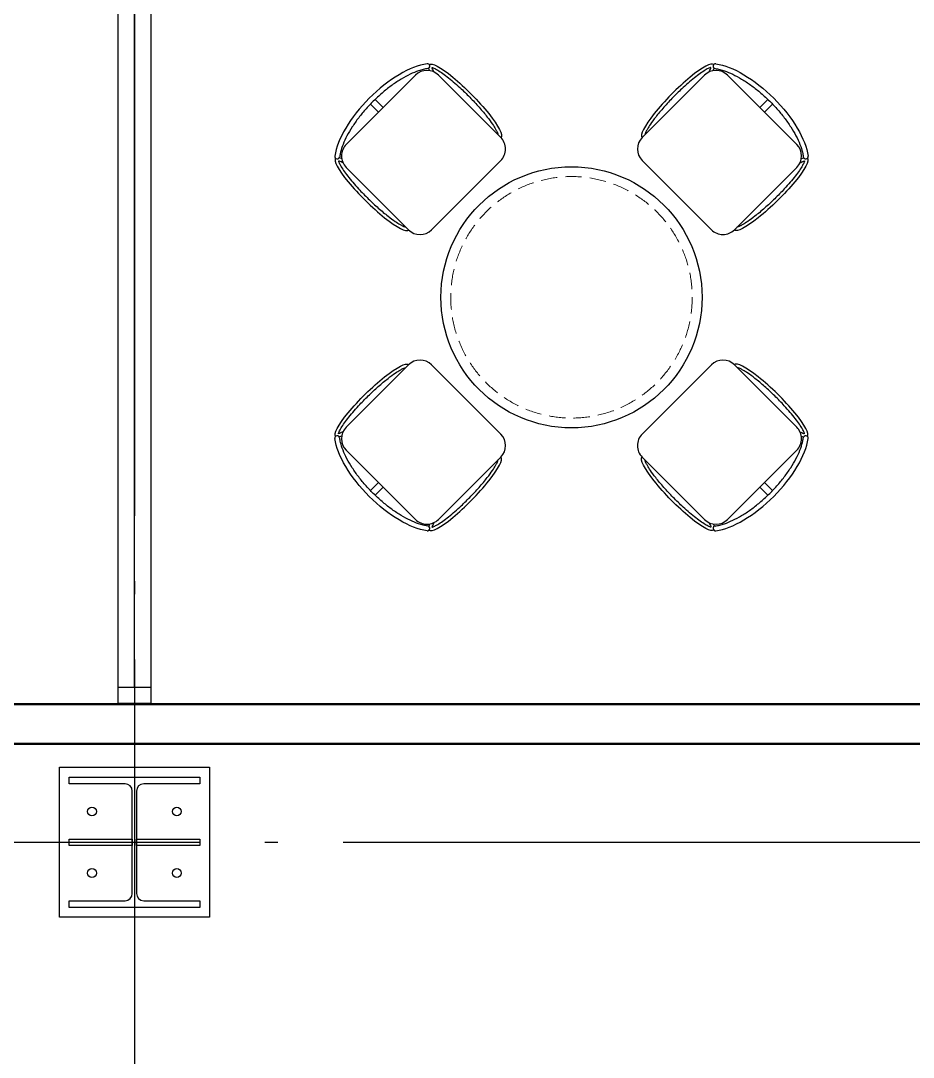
# Model space of a CAD drawing. Header units: millimetres. Extents: x -168200 to 672800, y -7409 to 118800.
# Drawn here: x 102152 to 104887, y 55241 to 58418 of the extents above; entities that cross this region are included whole.
import ezdxf

# ---------------------------------------------------------------- set-up
doc = ezdxf.new("R2010")
doc.units = ezdxf.units.MM
doc.header["$LTSCALE"] = 200
doc.linetypes.add('CEN-GAUN', pattern=[32.2, 30, -1, 0.2, -1])
doc.linetypes.add('HIDDEN', pattern=[0.375, 0.25, -0.125])
for name, color, linetype in [('1 BA', 9, 'Continuous'), ('1 CEN', 15, 'CEN-GAUN'), ('1 FUR', 8, 'HIDDEN')]:
    doc.layers.add(name, color=color, linetype=linetype)

msp = doc.modelspace()

# ---------------------------------------------------------------- linework, layer by layer
at = {"layer": '1 BA'}
for p, q in [((102450, 56325), (102450, 61525)), ((102550, 61525), (102550, 56325)), ((102500, 56375), (102500, 61475)), ((102450, 56325), (102450, 56375)), ((102450, 56375), (102550, 56375)), ((102550, 56375), (102550, 56325)), ((85325, 56325), (108000, 56325)), ((107996, 56321), (85329, 56321)), ((102550, 56325), (102450, 56325)), ((102550, 56325), (102450, 56325)), ((108000, 56200), (85325, 56200)), ((85329, 56204), (107996, 56204)), ((102270, 56130), (102730, 56130)), ((102270, 55670), (102270, 56130)), ((102730, 56130), (102730, 55670)), ((102300, 56079), (102300, 56100)), ((102300, 56100), (102700, 56100)), ((102700, 56100), (102700, 56079)), ((102471.5, 56079), (102300, 56079)), ((102700, 56079), (102528.5, 56079)), ((102493.5, 55743), (102493.5, 56057)), ((102506.5, 56057), (102506.5, 55743)), ((102300, 55909.5), (102493.5, 55909.5)), ((102300, 55890.5), (102300, 55909.5)), ((102493.5, 55909.5), (102493.5, 55890.5)), ((102506.5, 55909.5), (102700, 55909.5)), ((102506.5, 55890.5), (102506.5, 55909.5)), ((102700, 55909.5), (102700, 55890.5)), ((102493.5, 55890.5), (102300, 55890.5)), ((102700, 55890.5), (102506.5, 55890.5)), ((102300, 55700), (102300, 55721)), ((102300, 55721), (102471.5, 55721)), ((102528.5, 55721), (102700, 55721)), ((102700, 55721), (102700, 55700)), ((102700, 55700), (102300, 55700)), ((102730, 55670), (102270, 55670))]:
    msp.add_line(p, q, dxfattribs=at)
for centre in [(102370, 55994.3), (102630, 55994.3), (102370, 55805.8), (102630, 55805.8)]:
    msp.add_circle(centre, 13.5, dxfattribs=at)
for centre, start, end in [((102471.5, 56057), 0, 90), ((102528.5, 56057), 90, 180), ((102471.5, 55743), 270, 0), ((102528.5, 55743), 180, 270)]:
    msp.add_arc(centre, 22, start, end, dxfattribs=at)
at = {"layer": '1 CEN'}
for p, q in [((102500, 95100), (102500, 32900)), ((102500, 95100), (102500, 32900)), ((32300, 55900), (117500, 55900)), ((32300, 55900), (117500, 55900))]:
    msp.add_line(p, q, dxfattribs=at)
at = {"layer": '1 FUR', "linetype": 'ByBlock'}
for p, q in [((103361.1, 58250.7), (103149, 58038.6)), ((103361.1, 58250.7), (103149, 58038.6)), ((103431.8, 58250.7), (103622.8, 58059.8)), ((103431.8, 58250.7), (103622.8, 58059.8)), ((104246.9, 58250.7), (104056, 58059.8)), ((104246.9, 58250.7), (104056, 58059.8)), ((104317.6, 58250.7), (104529.8, 58038.6)), ((104317.6, 58250.7), (104529.8, 58038.6)), ((103223.2, 58162.4), (103248, 58137.6)), ((103223.2, 58162.4), (103248, 58137.6)), ((103237.4, 58176.5), (103262.1, 58151.7)), ((103237.4, 58176.5), (103262.1, 58151.7)), ((104441.4, 58176.5), (104416.6, 58151.7)), ((104441.4, 58176.5), (104416.6, 58151.7)), ((104455.5, 58162.4), (104430.8, 58137.6)), ((104455.5, 58162.4), (104430.8, 58137.6)), ((103410.6, 57777), (103622.8, 57989.1)), ((103410.6, 57777), (103622.8, 57989.1)), ((104268.1, 57777), (104056, 57989.1)), ((104268.1, 57777), (104056, 57989.1)), ((103149, 57967.9), (103339.9, 57777)), ((103149, 57967.9), (103339.9, 57777)), ((104529.8, 57967.9), (104338.9, 57777)), ((104529.8, 57967.9), (104338.9, 57777)), ((103149, 57172.1), (103339.9, 57363)), ((103149, 57172.1), (103339.9, 57363)), ((103410.6, 57363), (103622.8, 57150.9)), ((103410.6, 57363), (103622.8, 57150.9)), ((104268.1, 57363), (104056, 57150.9)), ((104268.1, 57363), (104056, 57150.9)), ((104529.8, 57172.1), (104338.9, 57363)), ((104529.8, 57172.1), (104338.9, 57363)), ((103361.1, 56889.3), (103149, 57101.4)), ((103361.1, 56889.3), (103149, 57101.4)), ((104317.6, 56889.3), (104529.8, 57101.4)), ((104317.6, 56889.3), (104529.8, 57101.4)), ((103431.8, 56889.3), (103622.8, 57080.2)), ((103431.8, 56889.3), (103622.8, 57080.2)), ((104246.9, 56889.3), (104056, 57080.2)), ((104246.9, 56889.3), (104056, 57080.2)), ((103223.2, 56977.6), (103248, 57002.4)), ((103223.2, 56977.6), (103248, 57002.4)), ((103237.4, 56963.5), (103262.1, 56988.3)), ((103237.4, 56963.5), (103262.1, 56988.3)), ((104441.4, 56963.5), (104416.6, 56988.3)), ((104441.4, 56963.5), (104416.6, 56988.3)), ((104455.5, 56977.6), (104430.8, 57002.4)), ((104455.5, 56977.6), (104430.8, 57002.4))]:
    msp.add_line(p, q, dxfattribs=at)
msp.add_circle((103839.4, 57570), 400, dxfattribs=at)
msp.add_circle((103839.4, 57570), 400, dxfattribs=at)
at = {"layer": '1 FUR', "lineweight": 0}
msp.add_circle((103839.4, 57570), 370, dxfattribs=at)
msp.add_circle((103839.4, 57570), 370, dxfattribs=at)
at = {"layer": '1 FUR', "linetype": 'ByBlock'}
for centre, radius, start, end in [((103396.5, 58215.4), 50, 44.9985, 134.9985), ((103396.5, 58215.4), 50, 44.9985, 134.9985), ((103397.7, 58278.2), 7.5, 277.6425, 97.6425), ((103397.7, 58278.2), 7.5, 277.6425, 97.6425), ((104282.3, 58215.4), 50, 45.0015, 135.0015), ((104282.3, 58215.4), 50, 45.0015, 135.0015), ((104281, 58278.2), 7.5, 82.3575, 262.3575), ((104281, 58278.2), 7.5, 82.3575, 262.3575), ((103184.4, 58003.3), 50, 134.9985, 224.9985), ((103184.4, 58003.3), 50, 134.9985, 224.9985), ((103587.4, 58024.5), 50, 314.9985, 44.9985), ((103587.4, 58024.5), 50, 314.9985, 44.9985), ((104091.4, 58024.5), 50, 135.0015, 225.0015), ((104091.4, 58024.5), 50, 135.0015, 225.0015), ((104494.4, 58003.3), 50, 315.0015, 45.0015), ((104494.4, 58003.3), 50, 315.0015, 45.0015), ((103121.5, 58002), 7.5, 172.3545, 352.3545), ((103121.5, 58002), 7.5, 172.3545, 352.3545), ((104557.2, 58002), 7.5, 187.6455, 7.6455), ((104557.2, 58002), 7.5, 187.6455, 7.6455), ((103375.3, 57812.3), 50, 224.9985, 314.9985), ((103375.3, 57812.3), 50, 224.9985, 314.9985), ((104303.5, 57812.3), 50, 225.0015, 315.0015), ((104303.5, 57812.3), 50, 225.0015, 315.0015), ((103375.3, 57327.7), 50, 45.0015, 135.0015), ((103375.3, 57327.7), 50, 45.0015, 135.0015), ((104303.5, 57327.7), 50, 44.9985, 134.9985), ((104303.5, 57327.7), 50, 44.9985, 134.9985), ((103121.5, 57138), 7.5, 7.6455, 187.6455), ((103121.5, 57138), 7.5, 7.6455, 187.6455), ((103184.4, 57136.7), 50, 135.0015, 225.0015), ((103184.4, 57136.7), 50, 135.0015, 225.0015), ((103587.4, 57115.5), 50, 315.0015, 45.0015), ((103587.4, 57115.5), 50, 315.0015, 45.0015), ((104091.4, 57115.5), 50, 134.9985, 224.9985), ((104091.4, 57115.5), 50, 134.9985, 224.9985), ((104494.4, 57136.7), 50, 314.9985, 44.9985), ((104494.4, 57136.7), 50, 314.9985, 44.9985), ((104557.2, 57138), 7.5, 352.3545, 172.3545), ((104557.2, 57138), 7.5, 352.3545, 172.3545), ((103396.5, 56924.6), 50, 225.0015, 315.0015), ((103396.5, 56924.6), 50, 225.0015, 315.0015), ((103397.7, 56861.8), 7.5, 262.3575, 82.3575), ((103397.7, 56861.8), 7.5, 262.3575, 82.3575), ((104282.3, 56924.6), 50, 224.9985, 314.9985), ((104282.3, 56924.6), 50, 224.9985, 314.9985), ((104281, 56861.8), 7.5, 97.6425, 277.6425), ((104281, 56861.8), 7.5, 97.6425, 277.6425)]:
    msp.add_arc(centre, radius, start, end, dxfattribs=at)
at = {"layer": '1 FUR', "linetype": 'ByBlock', "extrusion": (0, 0, -1)}
for centre, major_axis, ratio, start_param, end_param in [((103513.1, 58171.4), (-110, 111.9), 0.182269, 0, 3.141593), ((103513.1, 58171.4), (-110, 111.9), 0.182269, 0, 3.141593), ((103513.1, 58171.4), (-110, 111.9), 0.182269, 5.851094, 5.976716), ((103513.1, 58171.4), (-110, 111.9), 0.182269, 5.851094, 5.976716), ((104388.3, 58109.3), (162.6, -162.6), 0.434783, 3.659342, 5.765436), ((104388.3, 58109.3), (162.6, -162.6), 0.434783, 3.659342, 5.765436), ((104450.5, 57886.6), (111.9, 110), 0.182269, 0, 3.141593), ((104450.5, 57886.6), (111.9, 110), 0.182269, 0, 3.141593), ((104450.5, 57886.6), (111.9, 110), 0.182269, 5.851094, 5.976716), ((104450.5, 57886.6), (111.9, 110), 0.182269, 5.851094, 5.976716), ((103228.3, 57253.4), (-111.9, -110), 0.182269, 0, 3.141593), ((103228.3, 57253.4), (-111.9, -110), 0.182269, 0, 3.141593), ((103228.3, 57253.4), (-111.9, -110), 0.182269, 5.851094, 5.976716), ((103228.3, 57253.4), (-111.9, -110), 0.182269, 5.851094, 5.976716), ((103290.4, 57030.7), (-162.6, 162.6), 0.434783, 3.659342, 5.765436), ((103290.4, 57030.7), (-162.6, 162.6), 0.434783, 3.659342, 5.765436), ((104165.6, 56968.6), (110, -111.9), 0.182269, 0, 3.141593), ((104165.6, 56968.6), (110, -111.9), 0.182269, 0, 3.141593), ((104165.6, 56968.6), (110, -111.9), 0.182269, 5.851094, 5.976716), ((104165.6, 56968.6), (110, -111.9), 0.182269, 5.851094, 5.976716)]:
    msp.add_ellipse(centre, major_axis=major_axis, ratio=ratio, start_param=start_param, end_param=end_param, dxfattribs=at)
at = {"layer": '1 FUR', "linetype": 'ByBlock'}
for centre, major_axis, ratio, start_param, end_param in [((104165.6, 58171.4), (110, 111.9), 0.182269, 0, 3.141593), ((104165.6, 58171.4), (110, 111.9), 0.182269, 0, 3.141593), ((103290.4, 58109.3), (-162.6, -162.6), 0.434783, 3.659342, 5.765436), ((103290.4, 58109.3), (-162.6, -162.6), 0.434783, 3.659342, 5.765436), ((104165.6, 58171.4), (110, 111.9), 0.182269, 5.851094, 5.976716), ((104165.6, 58171.4), (110, 111.9), 0.182269, 5.851094, 5.976716), ((103228.3, 57886.6), (-111.9, 110), 0.182269, 0, 3.141593), ((103228.3, 57886.6), (-111.9, 110), 0.182269, 0, 3.141593), ((103228.3, 57886.6), (-111.9, 110), 0.182269, 5.851094, 5.976716), ((103228.3, 57886.6), (-111.9, 110), 0.182269, 5.851094, 5.976716), ((104450.5, 57253.4), (111.9, -110), 0.182269, 0, 3.141593), ((104450.5, 57253.4), (111.9, -110), 0.182269, 0, 3.141593), ((104450.5, 57253.4), (111.9, -110), 0.182269, 5.851094, 5.976716), ((104450.5, 57253.4), (111.9, -110), 0.182269, 5.851094, 5.976716), ((104388.3, 57030.7), (162.6, 162.6), 0.434783, 3.659342, 5.765436), ((104388.3, 57030.7), (162.6, 162.6), 0.434783, 3.659342, 5.765436), ((103513.1, 56968.6), (-110, -111.9), 0.182269, 0, 3.141593), ((103513.1, 56968.6), (-110, -111.9), 0.182269, 0, 3.141593), ((103513.1, 56968.6), (-110, -111.9), 0.182269, 5.851094, 5.976716), ((103513.1, 56968.6), (-110, -111.9), 0.182269, 5.851094, 5.976716)]:
    msp.add_ellipse(centre, major_axis=major_axis, ratio=ratio, start_param=start_param, end_param=end_param, dxfattribs=at)
for points, knots in [([(103398.7, 58270.8), (103394.5, 58270.2), (103390, 58269.3), (103380.5, 58267), (103375.6, 58265.6), (103362.4, 58261.1), (103353.8, 58257.6), (103336.2, 58249.2), (103327.1, 58244.3), (103308.6, 58233.3), (103299.3, 58227.1), (103280.6, 58213.7), (103271.3, 58206.4), (103253, 58191), (103244, 58182.8), (103226.6, 58165.8), (103218.1, 58157), (103202.1, 58139), (103194.4, 58129.8), (103180.2, 58111.2), (103173.6, 58101.8), (103161.6, 58083.2), (103156.2, 58074), (103146.7, 58056), (103142.7, 58047.2), (103136, 58030.3), (103133.4, 58022.2), (103130.4, 58009.9), (103129.6, 58005.3), (103129, 58001)], [3.659342, 3.659342, 3.659342, 3.659342, 3.76167, 3.76167, 3.863999, 3.863999, 4.027435, 4.027435, 4.190872, 4.190872, 4.354309, 4.354309, 4.517745, 4.517745, 4.681182, 4.681182, 4.844618, 4.844618, 5.008055, 5.008055, 5.171492, 5.171492, 5.334928, 5.334928, 5.498365, 5.498365, 5.661802, 5.661802, 5.765436, 5.765436, 5.765436, 5.765436]), ([(103398.7, 58270.8), (103394.5, 58270.2), (103390, 58269.3), (103380.5, 58267), (103375.6, 58265.6), (103362.4, 58261.1), (103353.8, 58257.6), (103336.2, 58249.2), (103327.1, 58244.3), (103308.6, 58233.3), (103299.3, 58227.1), (103280.6, 58213.7), (103271.3, 58206.4), (103253, 58191), (103244, 58182.8), (103226.6, 58165.8), (103218.1, 58157), (103202.1, 58139), (103194.4, 58129.8), (103180.2, 58111.2), (103173.6, 58101.8), (103161.6, 58083.2), (103156.2, 58074), (103146.7, 58056), (103142.7, 58047.2), (103136, 58030.3), (103133.4, 58022.2), (103130.4, 58009.9), (103129.6, 58005.3), (103129, 58001)], [3.659342, 3.659342, 3.659342, 3.659342, 3.76167, 3.76167, 3.863999, 3.863999, 4.027435, 4.027435, 4.190872, 4.190872, 4.354309, 4.354309, 4.517745, 4.517745, 4.681182, 4.681182, 4.844618, 4.844618, 5.008055, 5.008055, 5.171492, 5.171492, 5.334928, 5.334928, 5.498365, 5.498365, 5.661802, 5.661802, 5.765436, 5.765436, 5.765436, 5.765436]), ([(103417.8, 58260.6), (103416.8, 58262.5), (103415.9, 58264.4), (103414.1, 58268.2), (103413.3, 58270.1), (103412.3, 58272.8), (103412.1, 58273.7), (103411.8, 58274.6)], [5.7265501, 5.7265501, 5.7265501, 5.7265501, 5.8081109, 5.8081109, 5.9106349, 5.9106349, 5.9748515, 5.9748515, 5.9748515, 5.9748515]), ([(103411.8, 58274.6), (103412.9, 58274.3), (103414.2, 58273.8), (103417.1, 58272.7), (103418.7, 58271.9), (103422.2, 58270.2), (103424.1, 58269.2), (103430.5, 58265.6), (103435.5, 58262.5), (103446.2, 58255.1), (103452, 58250.9), (103464.2, 58241.4), (103470.6, 58236.1), (103483.8, 58224.9), (103490.6, 58218.9), (103507.5, 58203.3), (103517.7, 58193.3), (103537.6, 58173), (103547.3, 58162.6), (103565.4, 58142.1), (103573.8, 58132), (103587.3, 58114.7), (103592.7, 58107.2), (103600.9, 58095.1), (103604, 58090.2), (103608.4, 58082.5), (103609.9, 58079.5), (103612.2, 58074.7), (103612.9, 58072.8), (103613.9, 58070.1), (103614.2, 58069.1), (103614.4, 58068.3)], [0.308334, 0.308334, 0.308334, 0.308334, 0.393328, 0.393328, 0.478323, 0.478323, 0.563318, 0.563318, 0.749316, 0.749316, 0.935315, 0.935315, 1.121313, 1.121313, 1.307312, 1.307312, 1.582737, 1.582737, 1.858163, 1.858163, 2.133588, 2.133588, 2.361079, 2.361079, 2.537351, 2.537351, 2.666518, 2.666518, 2.769042, 2.769042, 2.833259, 2.833259, 2.833259, 2.833259]), ([(103417.8, 58260.6), (103416.8, 58262.5), (103415.9, 58264.4), (103414.1, 58268.2), (103413.3, 58270.1), (103412.3, 58272.8), (103412.1, 58273.7), (103411.8, 58274.6)], [5.7265501, 5.7265501, 5.7265501, 5.7265501, 5.8081109, 5.8081109, 5.9106349, 5.9106349, 5.9748515, 5.9748515, 5.9748515, 5.9748515]), ([(103411.8, 58274.6), (103412.9, 58274.3), (103414.2, 58273.8), (103417.1, 58272.7), (103418.7, 58271.9), (103422.2, 58270.2), (103424.1, 58269.2), (103430.5, 58265.6), (103435.5, 58262.5), (103446.2, 58255.1), (103452, 58250.9), (103464.2, 58241.4), (103470.6, 58236.1), (103483.8, 58224.9), (103490.6, 58218.9), (103507.5, 58203.3), (103517.7, 58193.3), (103537.6, 58173), (103547.3, 58162.6), (103565.4, 58142.1), (103573.8, 58132), (103587.3, 58114.7), (103592.7, 58107.2), (103600.9, 58095.1), (103604, 58090.2), (103608.4, 58082.5), (103609.9, 58079.5), (103612.2, 58074.7), (103612.9, 58072.8), (103613.9, 58070.1), (103614.2, 58069.1), (103614.4, 58068.3)], [0.308334, 0.308334, 0.308334, 0.308334, 0.393328, 0.393328, 0.478323, 0.478323, 0.563318, 0.563318, 0.749316, 0.749316, 0.935315, 0.935315, 1.121313, 1.121313, 1.307312, 1.307312, 1.582737, 1.582737, 1.858163, 1.858163, 2.133588, 2.133588, 2.361079, 2.361079, 2.537351, 2.537351, 2.666518, 2.666518, 2.769042, 2.769042, 2.833259, 2.833259, 2.833259, 2.833259]), ([(104266.9, 58274.6), (104265.8, 58274.3), (104264.5, 58273.8), (104261.6, 58272.7), (104260, 58271.9), (104256.5, 58270.2), (104254.6, 58269.2), (104248.2, 58265.6), (104243.3, 58262.5), (104232.5, 58255.1), (104226.7, 58250.9), (104214.5, 58241.4), (104208.1, 58236.1), (104195, 58224.9), (104188.2, 58218.9), (104171.3, 58203.3), (104161, 58193.3), (104141.1, 58173), (104131.4, 58162.6), (104113.4, 58142.1), (104105, 58132), (104091.5, 58114.7), (104086.1, 58107.2), (104077.9, 58095.1), (104074.8, 58090.2), (104070.4, 58082.5), (104068.8, 58079.5), (104066.6, 58074.7), (104065.8, 58072.8), (104064.9, 58070.1), (104064.6, 58069.1), (104064.4, 58068.3)], [0.308334, 0.308334, 0.308334, 0.308334, 0.393328, 0.393328, 0.478323, 0.478323, 0.563318, 0.563318, 0.749316, 0.749316, 0.935315, 0.935315, 1.121313, 1.121313, 1.307312, 1.307312, 1.582737, 1.582737, 1.858163, 1.858163, 2.133588, 2.133588, 2.361079, 2.361079, 2.537351, 2.537351, 2.666518, 2.666518, 2.769042, 2.769042, 2.833259, 2.833259, 2.833259, 2.833259]), ([(104266.9, 58274.6), (104265.8, 58274.3), (104264.5, 58273.8), (104261.6, 58272.7), (104260, 58271.9), (104256.5, 58270.2), (104254.6, 58269.2), (104248.2, 58265.6), (104243.3, 58262.5), (104232.5, 58255.1), (104226.7, 58250.9), (104214.5, 58241.4), (104208.1, 58236.1), (104195, 58224.9), (104188.2, 58218.9), (104171.3, 58203.3), (104161, 58193.3), (104141.1, 58173), (104131.4, 58162.6), (104113.4, 58142.1), (104105, 58132), (104091.5, 58114.7), (104086.1, 58107.2), (104077.9, 58095.1), (104074.8, 58090.2), (104070.4, 58082.5), (104068.8, 58079.5), (104066.6, 58074.7), (104065.8, 58072.8), (104064.9, 58070.1), (104064.6, 58069.1), (104064.4, 58068.3)], [0.308334, 0.308334, 0.308334, 0.308334, 0.393328, 0.393328, 0.478323, 0.478323, 0.563318, 0.563318, 0.749316, 0.749316, 0.935315, 0.935315, 1.121313, 1.121313, 1.307312, 1.307312, 1.582737, 1.582737, 1.858163, 1.858163, 2.133588, 2.133588, 2.361079, 2.361079, 2.537351, 2.537351, 2.666518, 2.666518, 2.769042, 2.769042, 2.833259, 2.833259, 2.833259, 2.833259]), ([(104261, 58260.6), (104262, 58262.5), (104262.9, 58264.4), (104264.7, 58268.2), (104265.5, 58270.1), (104266.4, 58272.8), (104266.7, 58273.7), (104266.9, 58274.6)], [5.7265501, 5.7265501, 5.7265501, 5.7265501, 5.8081109, 5.8081109, 5.9106349, 5.9106349, 5.9748515, 5.9748515, 5.9748515, 5.9748515]), ([(104261, 58260.6), (104262, 58262.5), (104262.9, 58264.4), (104264.7, 58268.2), (104265.5, 58270.1), (104266.4, 58272.8), (104266.7, 58273.7), (104266.9, 58274.6)], [5.7265501, 5.7265501, 5.7265501, 5.7265501, 5.8081109, 5.8081109, 5.9106349, 5.9106349, 5.9748515, 5.9748515, 5.9748515, 5.9748515]), ([(104280, 58270.8), (104284.3, 58270.2), (104288.8, 58269.3), (104298.2, 58267), (104303.2, 58265.6), (104316.4, 58261.1), (104324.9, 58257.6), (104342.6, 58249.2), (104351.7, 58244.3), (104370.1, 58233.3), (104379.5, 58227.1), (104398.1, 58213.7), (104407.4, 58206.4), (104425.8, 58191), (104434.8, 58182.8), (104452.2, 58165.8), (104460.6, 58157), (104476.7, 58139), (104484.3, 58129.8), (104498.6, 58111.2), (104505.2, 58101.8), (104517.2, 58083.2), (104522.6, 58074), (104532.1, 58056), (104536.1, 58047.2), (104542.7, 58030.3), (104545.3, 58022.2), (104548.3, 58009.9), (104549.2, 58005.3), (104549.8, 58001)], [3.659342, 3.659342, 3.659342, 3.659342, 3.76167, 3.76167, 3.863999, 3.863999, 4.027435, 4.027435, 4.190872, 4.190872, 4.354309, 4.354309, 4.517745, 4.517745, 4.681182, 4.681182, 4.844618, 4.844618, 5.008055, 5.008055, 5.171492, 5.171492, 5.334928, 5.334928, 5.498365, 5.498365, 5.661802, 5.661802, 5.765436, 5.765436, 5.765436, 5.765436]), ([(104280, 58270.8), (104284.3, 58270.2), (104288.8, 58269.3), (104298.2, 58267), (104303.2, 58265.6), (104316.4, 58261.1), (104324.9, 58257.6), (104342.6, 58249.2), (104351.7, 58244.3), (104370.1, 58233.3), (104379.5, 58227.1), (104398.1, 58213.7), (104407.4, 58206.4), (104425.8, 58191), (104434.8, 58182.8), (104452.2, 58165.8), (104460.6, 58157), (104476.7, 58139), (104484.3, 58129.8), (104498.6, 58111.2), (104505.2, 58101.8), (104517.2, 58083.2), (104522.6, 58074), (104532.1, 58056), (104536.1, 58047.2), (104542.7, 58030.3), (104545.3, 58022.2), (104548.3, 58009.9), (104549.2, 58005.3), (104549.8, 58001)], [3.659342, 3.659342, 3.659342, 3.659342, 3.76167, 3.76167, 3.863999, 3.863999, 4.027435, 4.027435, 4.190872, 4.190872, 4.354309, 4.354309, 4.517745, 4.517745, 4.681182, 4.681182, 4.844618, 4.844618, 5.008055, 5.008055, 5.171492, 5.171492, 5.334928, 5.334928, 5.498365, 5.498365, 5.661802, 5.661802, 5.765436, 5.765436, 5.765436, 5.765436]), ([(103139.1, 57981.9), (103137.2, 57983), (103135.4, 57983.9), (103131.6, 57985.7), (103129.7, 57986.5), (103127, 57987.4), (103126, 57987.7), (103125.2, 57987.9)], [5.7265501, 5.7265501, 5.7265501, 5.7265501, 5.8081109, 5.8081109, 5.9106349, 5.9106349, 5.9748515, 5.9748515, 5.9748515, 5.9748515]), ([(103125.2, 57987.9), (103125.5, 57986.8), (103125.9, 57985.5), (103127.1, 57982.6), (103127.8, 57981), (103129.5, 57977.5), (103130.5, 57975.6), (103134.1, 57969.2), (103137.3, 57964.3), (103144.6, 57953.5), (103148.9, 57947.7), (103158.4, 57935.5), (103163.6, 57929.1), (103174.8, 57915.9), (103180.8, 57909.2), (103196.5, 57892.2), (103206.4, 57882), (103226.8, 57862.1), (103237.2, 57852.4), (103257.7, 57834.4), (103267.7, 57826), (103285.1, 57812.5), (103292.5, 57807), (103304.6, 57798.8), (103309.5, 57795.8), (103317.2, 57791.4), (103320.2, 57789.8), (103325, 57787.6), (103326.9, 57786.8), (103329.6, 57785.8), (103330.6, 57785.6), (103331.4, 57785.3)], [0.308334, 0.308334, 0.308334, 0.308334, 0.393328, 0.393328, 0.478323, 0.478323, 0.563318, 0.563318, 0.749316, 0.749316, 0.935315, 0.935315, 1.121313, 1.121313, 1.307312, 1.307312, 1.582737, 1.582737, 1.858163, 1.858163, 2.133588, 2.133588, 2.361079, 2.361079, 2.537351, 2.537351, 2.666518, 2.666518, 2.769042, 2.769042, 2.833259, 2.833259, 2.833259, 2.833259]), ([(103139.1, 57981.9), (103137.2, 57983), (103135.4, 57983.9), (103131.6, 57985.7), (103129.7, 57986.5), (103127, 57987.4), (103126, 57987.7), (103125.2, 57987.9)], [5.7265501, 5.7265501, 5.7265501, 5.7265501, 5.8081109, 5.8081109, 5.9106349, 5.9106349, 5.9748515, 5.9748515, 5.9748515, 5.9748515]), ([(103125.2, 57987.9), (103125.5, 57986.8), (103125.9, 57985.5), (103127.1, 57982.6), (103127.8, 57981), (103129.5, 57977.5), (103130.5, 57975.6), (103134.1, 57969.2), (103137.3, 57964.3), (103144.6, 57953.5), (103148.9, 57947.7), (103158.4, 57935.5), (103163.6, 57929.1), (103174.8, 57915.9), (103180.8, 57909.2), (103196.5, 57892.2), (103206.4, 57882), (103226.8, 57862.1), (103237.2, 57852.4), (103257.7, 57834.4), (103267.7, 57826), (103285.1, 57812.5), (103292.5, 57807), (103304.6, 57798.8), (103309.5, 57795.8), (103317.2, 57791.4), (103320.2, 57789.8), (103325, 57787.6), (103326.9, 57786.8), (103329.6, 57785.8), (103330.6, 57785.6), (103331.4, 57785.3)], [0.308334, 0.308334, 0.308334, 0.308334, 0.393328, 0.393328, 0.478323, 0.478323, 0.563318, 0.563318, 0.749316, 0.749316, 0.935315, 0.935315, 1.121313, 1.121313, 1.307312, 1.307312, 1.582737, 1.582737, 1.858163, 1.858163, 2.133588, 2.133588, 2.361079, 2.361079, 2.537351, 2.537351, 2.666518, 2.666518, 2.769042, 2.769042, 2.833259, 2.833259, 2.833259, 2.833259]), ([(104553.6, 57987.9), (104553.3, 57986.8), (104552.8, 57985.5), (104551.7, 57982.6), (104551, 57981), (104549.2, 57977.5), (104548.2, 57975.6), (104544.6, 57969.2), (104541.5, 57964.3), (104534.1, 57953.5), (104529.9, 57947.7), (104520.4, 57935.5), (104515.2, 57929.1), (104503.9, 57915.9), (104497.9, 57909.2), (104482.3, 57892.2), (104472.4, 57882), (104452, 57862.1), (104441.6, 57852.4), (104421.1, 57834.4), (104411, 57826), (104393.7, 57812.5), (104386.3, 57807), (104374.1, 57798.8), (104369.2, 57795.8), (104361.5, 57791.4), (104358.5, 57789.8), (104353.8, 57787.6), (104351.8, 57786.8), (104349.1, 57785.8), (104348.2, 57785.6), (104347.4, 57785.3)], [0.308334, 0.308334, 0.308334, 0.308334, 0.393328, 0.393328, 0.478323, 0.478323, 0.563318, 0.563318, 0.749316, 0.749316, 0.935315, 0.935315, 1.121313, 1.121313, 1.307312, 1.307312, 1.582737, 1.582737, 1.858163, 1.858163, 2.133588, 2.133588, 2.361079, 2.361079, 2.537351, 2.537351, 2.666518, 2.666518, 2.769042, 2.769042, 2.833259, 2.833259, 2.833259, 2.833259]), ([(104553.6, 57987.9), (104553.3, 57986.8), (104552.8, 57985.5), (104551.7, 57982.6), (104551, 57981), (104549.2, 57977.5), (104548.2, 57975.6), (104544.6, 57969.2), (104541.5, 57964.3), (104534.1, 57953.5), (104529.9, 57947.7), (104520.4, 57935.5), (104515.2, 57929.1), (104503.9, 57915.9), (104497.9, 57909.2), (104482.3, 57892.2), (104472.4, 57882), (104452, 57862.1), (104441.6, 57852.4), (104421.1, 57834.4), (104411, 57826), (104393.7, 57812.5), (104386.3, 57807), (104374.1, 57798.8), (104369.2, 57795.8), (104361.5, 57791.4), (104358.5, 57789.8), (104353.8, 57787.6), (104351.8, 57786.8), (104349.1, 57785.8), (104348.2, 57785.6), (104347.4, 57785.3)], [0.308334, 0.308334, 0.308334, 0.308334, 0.393328, 0.393328, 0.478323, 0.478323, 0.563318, 0.563318, 0.749316, 0.749316, 0.935315, 0.935315, 1.121313, 1.121313, 1.307312, 1.307312, 1.582737, 1.582737, 1.858163, 1.858163, 2.133588, 2.133588, 2.361079, 2.361079, 2.537351, 2.537351, 2.666518, 2.666518, 2.769042, 2.769042, 2.833259, 2.833259, 2.833259, 2.833259]), ([(104539.6, 57981.9), (104541.6, 57983), (104543.4, 57983.9), (104547.2, 57985.7), (104549.1, 57986.5), (104551.8, 57987.4), (104552.8, 57987.7), (104553.6, 57987.9)], [5.7265501, 5.7265501, 5.7265501, 5.7265501, 5.8081109, 5.8081109, 5.9106349, 5.9106349, 5.9748515, 5.9748515, 5.9748515, 5.9748515]), ([(104539.6, 57981.9), (104541.6, 57983), (104543.4, 57983.9), (104547.2, 57985.7), (104549.1, 57986.5), (104551.8, 57987.4), (104552.8, 57987.7), (104553.6, 57987.9)], [5.7265501, 5.7265501, 5.7265501, 5.7265501, 5.8081109, 5.8081109, 5.9106349, 5.9106349, 5.9748515, 5.9748515, 5.9748515, 5.9748515]), ([(103125.2, 57152.1), (103125.5, 57153.2), (103125.9, 57154.5), (103127.1, 57157.4), (103127.8, 57159), (103129.5, 57162.5), (103130.5, 57164.4), (103134.1, 57170.8), (103137.3, 57175.7), (103144.6, 57186.5), (103148.9, 57192.3), (103158.4, 57204.5), (103163.6, 57210.9), (103174.8, 57224.1), (103180.8, 57230.8), (103196.5, 57247.8), (103206.4, 57258), (103226.8, 57277.9), (103237.2, 57287.6), (103257.7, 57305.6), (103267.7, 57314), (103285.1, 57327.5), (103292.5, 57333), (103304.6, 57341.2), (103309.5, 57344.2), (103317.2, 57348.6), (103320.2, 57350.2), (103325, 57352.4), (103326.9, 57353.2), (103329.6, 57354.2), (103330.6, 57354.4), (103331.4, 57354.7)], [0.308334, 0.308334, 0.308334, 0.308334, 0.393328, 0.393328, 0.478323, 0.478323, 0.563318, 0.563318, 0.749316, 0.749316, 0.935315, 0.935315, 1.121313, 1.121313, 1.307312, 1.307312, 1.582737, 1.582737, 1.858163, 1.858163, 2.133588, 2.133588, 2.361079, 2.361079, 2.537351, 2.537351, 2.666518, 2.666518, 2.769042, 2.769042, 2.833259, 2.833259, 2.833259, 2.833259]), ([(103125.2, 57152.1), (103125.5, 57153.2), (103125.9, 57154.5), (103127.1, 57157.4), (103127.8, 57159), (103129.5, 57162.5), (103130.5, 57164.4), (103134.1, 57170.8), (103137.3, 57175.7), (103144.6, 57186.5), (103148.9, 57192.3), (103158.4, 57204.5), (103163.6, 57210.9), (103174.8, 57224.1), (103180.8, 57230.8), (103196.5, 57247.8), (103206.4, 57258), (103226.8, 57277.9), (103237.2, 57287.6), (103257.7, 57305.6), (103267.7, 57314), (103285.1, 57327.5), (103292.5, 57333), (103304.6, 57341.2), (103309.5, 57344.2), (103317.2, 57348.6), (103320.2, 57350.2), (103325, 57352.4), (103326.9, 57353.2), (103329.6, 57354.2), (103330.6, 57354.4), (103331.4, 57354.7)], [0.308334, 0.308334, 0.308334, 0.308334, 0.393328, 0.393328, 0.478323, 0.478323, 0.563318, 0.563318, 0.749316, 0.749316, 0.935315, 0.935315, 1.121313, 1.121313, 1.307312, 1.307312, 1.582737, 1.582737, 1.858163, 1.858163, 2.133588, 2.133588, 2.361079, 2.361079, 2.537351, 2.537351, 2.666518, 2.666518, 2.769042, 2.769042, 2.833259, 2.833259, 2.833259, 2.833259]), ([(104553.6, 57152.1), (104553.3, 57153.2), (104552.8, 57154.5), (104551.7, 57157.4), (104551, 57159), (104549.2, 57162.5), (104548.2, 57164.4), (104544.6, 57170.8), (104541.5, 57175.7), (104534.1, 57186.5), (104529.9, 57192.3), (104520.4, 57204.5), (104515.2, 57210.9), (104503.9, 57224.1), (104497.9, 57230.8), (104482.3, 57247.8), (104472.4, 57258), (104452, 57277.9), (104441.6, 57287.6), (104421.1, 57305.6), (104411, 57314), (104393.7, 57327.5), (104386.3, 57333), (104374.1, 57341.2), (104369.2, 57344.2), (104361.5, 57348.6), (104358.5, 57350.2), (104353.8, 57352.4), (104351.8, 57353.2), (104349.1, 57354.2), (104348.2, 57354.4), (104347.4, 57354.7)], [0.308334, 0.308334, 0.308334, 0.308334, 0.393328, 0.393328, 0.478323, 0.478323, 0.563318, 0.563318, 0.749316, 0.749316, 0.935315, 0.935315, 1.121313, 1.121313, 1.307312, 1.307312, 1.582737, 1.582737, 1.858163, 1.858163, 2.133588, 2.133588, 2.361079, 2.361079, 2.537351, 2.537351, 2.666518, 2.666518, 2.769042, 2.769042, 2.833259, 2.833259, 2.833259, 2.833259]), ([(104553.6, 57152.1), (104553.3, 57153.2), (104552.8, 57154.5), (104551.7, 57157.4), (104551, 57159), (104549.2, 57162.5), (104548.2, 57164.4), (104544.6, 57170.8), (104541.5, 57175.7), (104534.1, 57186.5), (104529.9, 57192.3), (104520.4, 57204.5), (104515.2, 57210.9), (104503.9, 57224.1), (104497.9, 57230.8), (104482.3, 57247.8), (104472.4, 57258), (104452, 57277.9), (104441.6, 57287.6), (104421.1, 57305.6), (104411, 57314), (104393.7, 57327.5), (104386.3, 57333), (104374.1, 57341.2), (104369.2, 57344.2), (104361.5, 57348.6), (104358.5, 57350.2), (104353.8, 57352.4), (104351.8, 57353.2), (104349.1, 57354.2), (104348.2, 57354.4), (104347.4, 57354.7)], [0.308334, 0.308334, 0.308334, 0.308334, 0.393328, 0.393328, 0.478323, 0.478323, 0.563318, 0.563318, 0.749316, 0.749316, 0.935315, 0.935315, 1.121313, 1.121313, 1.307312, 1.307312, 1.582737, 1.582737, 1.858163, 1.858163, 2.133588, 2.133588, 2.361079, 2.361079, 2.537351, 2.537351, 2.666518, 2.666518, 2.769042, 2.769042, 2.833259, 2.833259, 2.833259, 2.833259]), ([(103139.1, 57158.1), (103137.2, 57157), (103135.4, 57156.1), (103131.6, 57154.3), (103129.7, 57153.5), (103127, 57152.6), (103126, 57152.3), (103125.2, 57152.1)], [5.7265501, 5.7265501, 5.7265501, 5.7265501, 5.8081109, 5.8081109, 5.9106349, 5.9106349, 5.9748515, 5.9748515, 5.9748515, 5.9748515]), ([(103139.1, 57158.1), (103137.2, 57157), (103135.4, 57156.1), (103131.6, 57154.3), (103129.7, 57153.5), (103127, 57152.6), (103126, 57152.3), (103125.2, 57152.1)], [5.7265501, 5.7265501, 5.7265501, 5.7265501, 5.8081109, 5.8081109, 5.9106349, 5.9106349, 5.9748515, 5.9748515, 5.9748515, 5.9748515]), ([(104539.6, 57158.1), (104541.6, 57157), (104543.4, 57156.1), (104547.2, 57154.3), (104549.1, 57153.5), (104551.8, 57152.6), (104552.8, 57152.3), (104553.6, 57152.1)], [5.7265501, 5.7265501, 5.7265501, 5.7265501, 5.8081109, 5.8081109, 5.9106349, 5.9106349, 5.9748515, 5.9748515, 5.9748515, 5.9748515]), ([(104539.6, 57158.1), (104541.6, 57157), (104543.4, 57156.1), (104547.2, 57154.3), (104549.1, 57153.5), (104551.8, 57152.6), (104552.8, 57152.3), (104553.6, 57152.1)], [5.7265501, 5.7265501, 5.7265501, 5.7265501, 5.8081109, 5.8081109, 5.9106349, 5.9106349, 5.9748515, 5.9748515, 5.9748515, 5.9748515]), ([(103398.7, 56869.2), (103394.5, 56869.8), (103390, 56870.7), (103380.5, 56873), (103375.6, 56874.4), (103362.4, 56878.9), (103353.8, 56882.4), (103336.2, 56890.8), (103327.1, 56895.7), (103308.6, 56906.7), (103299.3, 56912.9), (103280.6, 56926.3), (103271.3, 56933.6), (103253, 56949), (103244, 56957.2), (103226.6, 56974.2), (103218.1, 56983), (103202.1, 57001), (103194.4, 57010.2), (103180.2, 57028.8), (103173.6, 57038.2), (103161.6, 57056.8), (103156.2, 57066), (103146.7, 57084), (103142.7, 57092.8), (103136, 57109.7), (103133.4, 57117.8), (103130.4, 57130.1), (103129.6, 57134.7), (103129, 57139)], [3.659342, 3.659342, 3.659342, 3.659342, 3.76167, 3.76167, 3.863999, 3.863999, 4.027435, 4.027435, 4.190872, 4.190872, 4.354309, 4.354309, 4.517745, 4.517745, 4.681182, 4.681182, 4.844618, 4.844618, 5.008055, 5.008055, 5.171492, 5.171492, 5.334928, 5.334928, 5.498365, 5.498365, 5.661802, 5.661802, 5.765436, 5.765436, 5.765436, 5.765436]), ([(103398.7, 56869.2), (103394.5, 56869.8), (103390, 56870.7), (103380.5, 56873), (103375.6, 56874.4), (103362.4, 56878.9), (103353.8, 56882.4), (103336.2, 56890.8), (103327.1, 56895.7), (103308.6, 56906.7), (103299.3, 56912.9), (103280.6, 56926.3), (103271.3, 56933.6), (103253, 56949), (103244, 56957.2), (103226.6, 56974.2), (103218.1, 56983), (103202.1, 57001), (103194.4, 57010.2), (103180.2, 57028.8), (103173.6, 57038.2), (103161.6, 57056.8), (103156.2, 57066), (103146.7, 57084), (103142.7, 57092.8), (103136, 57109.7), (103133.4, 57117.8), (103130.4, 57130.1), (103129.6, 57134.7), (103129, 57139)], [3.659342, 3.659342, 3.659342, 3.659342, 3.76167, 3.76167, 3.863999, 3.863999, 4.027435, 4.027435, 4.190872, 4.190872, 4.354309, 4.354309, 4.517745, 4.517745, 4.681182, 4.681182, 4.844618, 4.844618, 5.008055, 5.008055, 5.171492, 5.171492, 5.334928, 5.334928, 5.498365, 5.498365, 5.661802, 5.661802, 5.765436, 5.765436, 5.765436, 5.765436]), ([(104280, 56869.2), (104284.3, 56869.8), (104288.8, 56870.7), (104298.2, 56873), (104303.2, 56874.4), (104316.4, 56878.9), (104324.9, 56882.4), (104342.6, 56890.8), (104351.7, 56895.7), (104370.1, 56906.7), (104379.5, 56912.9), (104398.1, 56926.3), (104407.4, 56933.6), (104425.8, 56949), (104434.8, 56957.2), (104452.2, 56974.2), (104460.6, 56983), (104476.7, 57001), (104484.3, 57010.2), (104498.6, 57028.8), (104505.2, 57038.2), (104517.2, 57056.8), (104522.6, 57066), (104532.1, 57084), (104536.1, 57092.8), (104542.7, 57109.7), (104545.3, 57117.8), (104548.3, 57130.1), (104549.2, 57134.7), (104549.8, 57139)], [3.659342, 3.659342, 3.659342, 3.659342, 3.76167, 3.76167, 3.863999, 3.863999, 4.027435, 4.027435, 4.190872, 4.190872, 4.354309, 4.354309, 4.517745, 4.517745, 4.681182, 4.681182, 4.844618, 4.844618, 5.008055, 5.008055, 5.171492, 5.171492, 5.334928, 5.334928, 5.498365, 5.498365, 5.661802, 5.661802, 5.765436, 5.765436, 5.765436, 5.765436]), ([(104280, 56869.2), (104284.3, 56869.8), (104288.8, 56870.7), (104298.2, 56873), (104303.2, 56874.4), (104316.4, 56878.9), (104324.9, 56882.4), (104342.6, 56890.8), (104351.7, 56895.7), (104370.1, 56906.7), (104379.5, 56912.9), (104398.1, 56926.3), (104407.4, 56933.6), (104425.8, 56949), (104434.8, 56957.2), (104452.2, 56974.2), (104460.6, 56983), (104476.7, 57001), (104484.3, 57010.2), (104498.6, 57028.8), (104505.2, 57038.2), (104517.2, 57056.8), (104522.6, 57066), (104532.1, 57084), (104536.1, 57092.8), (104542.7, 57109.7), (104545.3, 57117.8), (104548.3, 57130.1), (104549.2, 57134.7), (104549.8, 57139)], [3.659342, 3.659342, 3.659342, 3.659342, 3.76167, 3.76167, 3.863999, 3.863999, 4.027435, 4.027435, 4.190872, 4.190872, 4.354309, 4.354309, 4.517745, 4.517745, 4.681182, 4.681182, 4.844618, 4.844618, 5.008055, 5.008055, 5.171492, 5.171492, 5.334928, 5.334928, 5.498365, 5.498365, 5.661802, 5.661802, 5.765436, 5.765436, 5.765436, 5.765436]), ([(103411.8, 56865.4), (103412.9, 56865.7), (103414.2, 56866.2), (103417.1, 56867.4), (103418.7, 56868.1), (103422.2, 56869.8), (103424.1, 56870.8), (103430.5, 56874.4), (103435.5, 56877.5), (103446.2, 56884.9), (103452, 56889.1), (103464.2, 56898.6), (103470.6, 56903.9), (103483.8, 56915.1), (103490.6, 56921.1), (103507.5, 56936.7), (103517.7, 56946.7), (103537.6, 56967), (103547.3, 56977.4), (103565.4, 56997.9), (103573.8, 57008), (103587.3, 57025.3), (103592.7, 57032.8), (103600.9, 57044.9), (103604, 57049.8), (103608.4, 57057.5), (103609.9, 57060.5), (103612.2, 57065.3), (103612.9, 57067.2), (103613.9, 57069.9), (103614.2, 57070.9), (103614.4, 57071.7)], [0.308334, 0.308334, 0.308334, 0.308334, 0.393328, 0.393328, 0.478323, 0.478323, 0.563318, 0.563318, 0.749316, 0.749316, 0.935315, 0.935315, 1.121313, 1.121313, 1.307312, 1.307312, 1.582737, 1.582737, 1.858163, 1.858163, 2.133588, 2.133588, 2.361079, 2.361079, 2.537351, 2.537351, 2.666518, 2.666518, 2.769042, 2.769042, 2.833259, 2.833259, 2.833259, 2.833259]), ([(103411.8, 56865.4), (103412.9, 56865.7), (103414.2, 56866.2), (103417.1, 56867.4), (103418.7, 56868.1), (103422.2, 56869.8), (103424.1, 56870.8), (103430.5, 56874.4), (103435.5, 56877.5), (103446.2, 56884.9), (103452, 56889.1), (103464.2, 56898.6), (103470.6, 56903.9), (103483.8, 56915.1), (103490.6, 56921.1), (103507.5, 56936.7), (103517.7, 56946.7), (103537.6, 56967), (103547.3, 56977.4), (103565.4, 56997.9), (103573.8, 57008), (103587.3, 57025.3), (103592.7, 57032.8), (103600.9, 57044.9), (103604, 57049.8), (103608.4, 57057.5), (103609.9, 57060.5), (103612.2, 57065.3), (103612.9, 57067.2), (103613.9, 57069.9), (103614.2, 57070.9), (103614.4, 57071.7)], [0.308334, 0.308334, 0.308334, 0.308334, 0.393328, 0.393328, 0.478323, 0.478323, 0.563318, 0.563318, 0.749316, 0.749316, 0.935315, 0.935315, 1.121313, 1.121313, 1.307312, 1.307312, 1.582737, 1.582737, 1.858163, 1.858163, 2.133588, 2.133588, 2.361079, 2.361079, 2.537351, 2.537351, 2.666518, 2.666518, 2.769042, 2.769042, 2.833259, 2.833259, 2.833259, 2.833259]), ([(104266.9, 56865.4), (104265.8, 56865.7), (104264.5, 56866.2), (104261.6, 56867.4), (104260, 56868.1), (104256.5, 56869.8), (104254.6, 56870.8), (104248.2, 56874.4), (104243.3, 56877.5), (104232.5, 56884.9), (104226.7, 56889.1), (104214.5, 56898.6), (104208.1, 56903.9), (104195, 56915.1), (104188.2, 56921.1), (104171.3, 56936.7), (104161, 56946.7), (104141.1, 56967), (104131.4, 56977.4), (104113.4, 56997.9), (104105, 57008), (104091.5, 57025.3), (104086.1, 57032.8), (104077.9, 57044.9), (104074.8, 57049.8), (104070.4, 57057.5), (104068.8, 57060.5), (104066.6, 57065.3), (104065.8, 57067.2), (104064.9, 57069.9), (104064.6, 57070.9), (104064.4, 57071.7)], [0.308334, 0.308334, 0.308334, 0.308334, 0.393328, 0.393328, 0.478323, 0.478323, 0.563318, 0.563318, 0.749316, 0.749316, 0.935315, 0.935315, 1.121313, 1.121313, 1.307312, 1.307312, 1.582737, 1.582737, 1.858163, 1.858163, 2.133588, 2.133588, 2.361079, 2.361079, 2.537351, 2.537351, 2.666518, 2.666518, 2.769042, 2.769042, 2.833259, 2.833259, 2.833259, 2.833259]), ([(104266.9, 56865.4), (104265.8, 56865.7), (104264.5, 56866.2), (104261.6, 56867.4), (104260, 56868.1), (104256.5, 56869.8), (104254.6, 56870.8), (104248.2, 56874.4), (104243.3, 56877.5), (104232.5, 56884.9), (104226.7, 56889.1), (104214.5, 56898.6), (104208.1, 56903.9), (104195, 56915.1), (104188.2, 56921.1), (104171.3, 56936.7), (104161, 56946.7), (104141.1, 56967), (104131.4, 56977.4), (104113.4, 56997.9), (104105, 57008), (104091.5, 57025.3), (104086.1, 57032.8), (104077.9, 57044.9), (104074.8, 57049.8), (104070.4, 57057.5), (104068.8, 57060.5), (104066.6, 57065.3), (104065.8, 57067.2), (104064.9, 57069.9), (104064.6, 57070.9), (104064.4, 57071.7)], [0.308334, 0.308334, 0.308334, 0.308334, 0.393328, 0.393328, 0.478323, 0.478323, 0.563318, 0.563318, 0.749316, 0.749316, 0.935315, 0.935315, 1.121313, 1.121313, 1.307312, 1.307312, 1.582737, 1.582737, 1.858163, 1.858163, 2.133588, 2.133588, 2.361079, 2.361079, 2.537351, 2.537351, 2.666518, 2.666518, 2.769042, 2.769042, 2.833259, 2.833259, 2.833259, 2.833259]), ([(103417.8, 56879.4), (103416.8, 56877.5), (103415.9, 56875.6), (103414.1, 56871.8), (103413.3, 56869.9), (103412.3, 56867.2), (103412.1, 56866.3), (103411.8, 56865.4)], [5.7265501, 5.7265501, 5.7265501, 5.7265501, 5.8081109, 5.8081109, 5.9106349, 5.9106349, 5.9748515, 5.9748515, 5.9748515, 5.9748515]), ([(103417.8, 56879.4), (103416.8, 56877.5), (103415.9, 56875.6), (103414.1, 56871.8), (103413.3, 56869.9), (103412.3, 56867.2), (103412.1, 56866.3), (103411.8, 56865.4)], [5.7265501, 5.7265501, 5.7265501, 5.7265501, 5.8081109, 5.8081109, 5.9106349, 5.9106349, 5.9748515, 5.9748515, 5.9748515, 5.9748515]), ([(104261, 56879.4), (104262, 56877.5), (104262.9, 56875.6), (104264.7, 56871.8), (104265.5, 56869.9), (104266.4, 56867.2), (104266.7, 56866.3), (104266.9, 56865.4)], [5.7265501, 5.7265501, 5.7265501, 5.7265501, 5.8081109, 5.8081109, 5.9106349, 5.9106349, 5.9748515, 5.9748515, 5.9748515, 5.9748515]), ([(104261, 56879.4), (104262, 56877.5), (104262.9, 56875.6), (104264.7, 56871.8), (104265.5, 56869.9), (104266.4, 56867.2), (104266.7, 56866.3), (104266.9, 56865.4)], [5.7265501, 5.7265501, 5.7265501, 5.7265501, 5.8081109, 5.8081109, 5.9106349, 5.9106349, 5.9748515, 5.9748515, 5.9748515, 5.9748515])]:
    msp.add_open_spline(points, degree=3, knots=knots, dxfattribs=at)
for points in [[(103614.4, 58068.3), (103614.3, 58068.3), (103614.3, 58068.4), (103614.2, 58068.4)], [(103614.4, 58068.3), (103614.3, 58068.3), (103614.3, 58068.4), (103614.2, 58068.4)], [(104064.4, 58068.3), (104064.4, 58068.3), (104064.5, 58068.4), (104064.6, 58068.4)], [(104064.4, 58068.3), (104064.4, 58068.3), (104064.5, 58068.4), (104064.6, 58068.4)], [(103331.4, 57785.3), (103331.4, 57785.4), (103331.4, 57785.5), (103331.3, 57785.5)], [(103331.4, 57785.3), (103331.4, 57785.4), (103331.4, 57785.5), (103331.3, 57785.5)], [(104347.4, 57785.3), (104347.4, 57785.4), (104347.4, 57785.5), (104347.4, 57785.5)], [(104347.4, 57785.3), (104347.4, 57785.4), (104347.4, 57785.5), (104347.4, 57785.5)], [(103331.4, 57354.7), (103331.4, 57354.6), (103331.4, 57354.5), (103331.3, 57354.5)], [(103331.4, 57354.7), (103331.4, 57354.6), (103331.4, 57354.5), (103331.3, 57354.5)], [(104347.4, 57354.7), (104347.4, 57354.6), (104347.4, 57354.5), (104347.4, 57354.5)], [(104347.4, 57354.7), (104347.4, 57354.6), (104347.4, 57354.5), (104347.4, 57354.5)], [(103614.4, 57071.7), (103614.3, 57071.7), (103614.3, 57071.6), (103614.2, 57071.6)], [(103614.4, 57071.7), (103614.3, 57071.7), (103614.3, 57071.6), (103614.2, 57071.6)], [(104064.4, 57071.7), (104064.4, 57071.7), (104064.5, 57071.6), (104064.6, 57071.6)], [(104064.4, 57071.7), (104064.4, 57071.7), (104064.5, 57071.6), (104064.6, 57071.6)]]:
    msp.add_open_spline(points, degree=3, dxfattribs=at)

doc.saveas('drawing.dxf')
